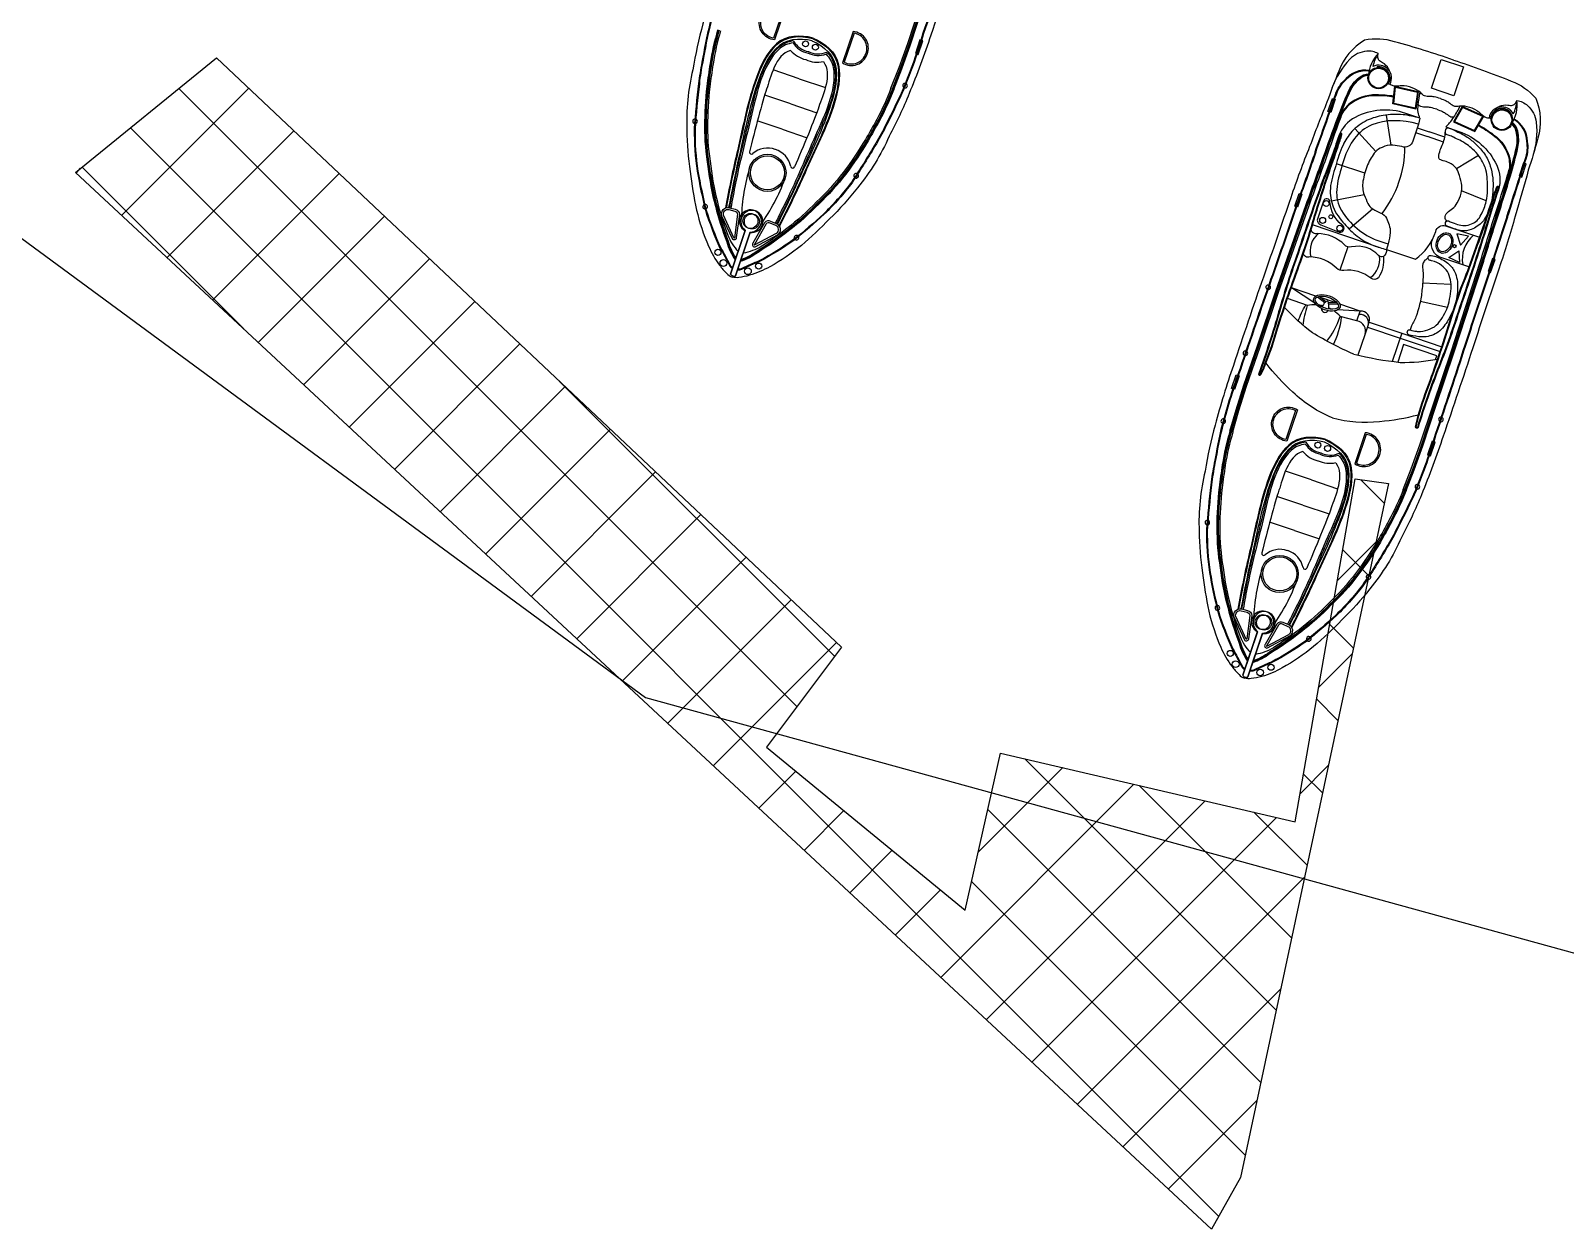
# Model space of a CAD drawing. Header units: metres. Extents: x 332752 to 333610, y 1790393 to 1791858.
# Drawn here: x 332955.7 to 333112.6, y 1791632.1 to 1791754.6 of the extents above; entities that cross this region are included whole.
import ezdxf

# ---------------------------------------------------------------- set-up
doc = ezdxf.new("R2010")
doc.units = ezdxf.units.M
doc.layers.add('PORT', color=5, linetype='Continuous')
doc.layers.add('village', color=3, linetype='Continuous')

msp = doc.modelspace()

# ---------------------------------------------------------------- linework, layer by layer
at = {"color": 32, "true_color": 0xcd6928}
for p, q in [((333093.37, 1791750.88), (333093.36, 1791750.95)), ((333034.29, 1791749.74), (333031.62, 1791750.64)), ((333034.29, 1791749.74), (333036.97, 1791748.84)), ((333033.42, 1791747.16), (333030.76, 1791748.06)), ((333033.42, 1791747.16), (333036.08, 1791746.26)), ((333094.79, 1791742.96), (333094.33, 1791746.03)), ((333106.89, 1791746.31), (333106.94, 1791746.37)), ((333032.55, 1791744.57), (333030, 1791745.44)), ((333032.55, 1791744.57), (333035.1, 1791743.71)), ((333093.23, 1791742.3), (333091.1, 1791744.64)), ((333097.46, 1791744.72), (333098.68, 1791744.31)), ((333097.3, 1791744.23), (333098.52, 1791743.82)), ((333100.15, 1791743.27), (333098.52, 1791743.82)), ((333100.28, 1791743.77), (333098.68, 1791744.31)), ((333103.74, 1791741.88), (333101.49, 1791740.52)), ((333092.11, 1791740.09), (333089.2, 1791741.05)), ((333104.53, 1791737.26), (333102, 1791738.28)), ((333092.03, 1791737.88), (333088.7, 1791737.21)), ((333092.92, 1791736.44), (333090.52, 1791734.36)), ((333093.56, 1791732.5), (333086.77, 1791734.8)), ((333090.36, 1791732.55), (333089.56, 1791730.16)), ((333100.93, 1791728.71), (333098.02, 1791728.84)), ((333087.11, 1791727.53), (333084.6, 1791728.38)), ((333087.01, 1791726.79), (333084.6, 1791728.38)), ((333088.03, 1791726.82), (333087.27, 1791727.42)), ((333088.13, 1791726.94), (333087.45, 1791727.48)), ((333089.08, 1791726.86), (333087.59, 1791727.37)), ((333088.4, 1791726.85), (333089.23, 1791726.87)), ((333088.4, 1791726.7), (333089.34, 1791726.72)), ((333091.65, 1791725.99), (333089.32, 1791726.1)), ((333091.65, 1791725.99), (333089.56, 1791726.7)), ((333091.31, 1791724.98), (333091.65, 1791725.99)), ((333100.55, 1791726.34), (333097.78, 1791726.97)), ((333095.72, 1791723.23), (333099.8, 1791721.85)), ((333095.89, 1791723.72), (333099.97, 1791722.34)), ((333086.66, 1791708.74), (333083.99, 1791709.64)), ((333086.66, 1791708.74), (333089.33, 1791707.83)), ((333085.79, 1791706.15), (333083.13, 1791707.05)), ((333085.79, 1791706.15), (333088.45, 1791705.25)), ((333084.92, 1791703.57), (333082.37, 1791704.43)), ((333084.92, 1791703.57), (333087.47, 1791702.71))]:
    msp.add_line(p, q, dxfattribs=at)
for points in [[(333048.79, 1791792.66, 0.01736), (333042.79, 1791794.53, 0.12634), (333039.71, 1791794.67, 0.172899), (333037.08, 1791791.53, 0.013884), (333035.87, 1791788.34, 0.008973), (333034.1, 1791783.81, 0.01509), (333032.17, 1791778.58, -0.002245), (333029.37, 1791770.47, 0.003342), (333026.3, 1791761.45, 0.016984), (333024.44, 1791755.34, 0.024546), (333023.41, 1791750.64, 0.067942), (333022.8, 1791744.49, 0.033948), (333023.14, 1791740.24, 0.022001), (333023.79, 1791736.32, 0.042872), (333025.02, 1791732.63, 0.059514), (333026.15, 1791730.68, 0.046364), (333026.88, 1791729.84, 0.104882), (333027.44, 1791729.46, 0.104882)], [(333048.79, 1791792.66, -0.01736), (333054.7, 1791790.5, -0.12634), (333057.23, 1791788.75, -0.172899), (333057.42, 1791784.66, -0.013884), (333056.45, 1791781.39, -0.008973), (333055.11, 1791776.71, -0.01509), (333053.47, 1791771.39, 0.002245), (333050.78, 1791763.24, -0.003342), (333047.75, 1791754.2, -0.016984), (333045.53, 1791748.22, -0.024546), (333043.49, 1791743.86, -0.067942), (333040.25, 1791738.6, -0.033948), (333037.4, 1791735.42, -0.022001), (333034.51, 1791732.7, -0.042872), (333031.29, 1791730.52, -0.059514), (333029.21, 1791729.65, -0.046364), (333028.12, 1791729.42, -0.104882), (333027.44, 1791729.46, -0.104882)], [(333043.81, 1791748.71), (333044.64, 1791750.82), (333045.53, 1791753.28), (333046.87, 1791757.33), (333048.74, 1791762.89), (333051.65, 1791771.84, -0.002601), (333053.18, 1791776.71, 0.00441), (333054.48, 1791780.85, 0.012997), (333055.24, 1791783.74, 0.113276), (333055.22, 1791785.36, 0.142458), (333054.76, 1791786.15, 0.142458)], [(333043.88, 1791748.68), (333044.71, 1791750.79), (333045.6, 1791753.26), (333046.94, 1791757.31), (333048.82, 1791762.87), (333051.72, 1791771.81, -0.002601), (333053.25, 1791776.69, 0.004411), (333054.56, 1791780.83, 0.013003), (333055.32, 1791783.72, 0.113337), (333055.29, 1791785.38, 0.144821), (333054.8, 1791786.22, 0.138987)], [(333043.95, 1791748.65), (333044.78, 1791750.76), (333045.67, 1791753.23), (333047.01, 1791757.29), (333048.89, 1791762.84), (333051.8, 1791771.79, -0.002601), (333053.33, 1791776.67, 0.004411), (333054.63, 1791780.81, 0.013009), (333055.39, 1791783.7, 0.113396), (333055.37, 1791785.4, 0.146005), (333054.84, 1791786.28, 1.595219)], [(333034.65, 1791783.26, -0.006425), (333032.91, 1791778.31, -0.002217), (333030.11, 1791770.21, 0.003368), (333026.98, 1791761.13, 0.024633), (333025.15, 1791755.37, 0.015037), (333024.35, 1791751.44, 0.025439), (333024, 1791749.24, 0.013843), (333023.56, 1791744.62, 0.040266), (333023.86, 1791740.28, 0.016729), (333024.7, 1791736.3, 0.029739), (333026.19, 1791732.43, -0.01525), (333027.12, 1791730.71, 0.132389), (333027.35, 1791730.44, 0.028442), (333027.46, 1791730.35, 0.028442)], [(333034.73, 1791783.23, -0.006424), (333032.98, 1791778.28, -0.002217), (333030.18, 1791770.18, 0.003368), (333027.06, 1791761.1, 0.024633), (333025.22, 1791755.35, 0.015038), (333024.42, 1791751.43, 0.025461), (333024.08, 1791749.23, 0.013839), (333023.64, 1791744.61, 0.040238), (333023.93, 1791740.29, 0.016715), (333024.77, 1791736.32, 0.029693), (333026.26, 1791732.46, -0.015234), (333027.19, 1791730.75, 0.134036), (333027.39, 1791730.5, 0.024879), (333027.49, 1791730.43, 0.024879)], [(333043.67, 1791748.76), (333044.49, 1791750.87), (333045.38, 1791753.33), (333046.72, 1791757.38), (333048.6, 1791762.94), (333051.51, 1791771.88, -0.002601), (333053.03, 1791776.76, 0.00441), (333054.34, 1791780.9, 0.002867), (333054.52, 1791781.53, 0.002867)], [(333054.34, 1791776.61, 0.006425), (333052.72, 1791771.61, 0.002217), (333050.03, 1791763.48, -0.003368), (333047.01, 1791754.36, -0.024633), (333044.98, 1791748.67, -0.015037), (333043.24, 1791745.06, -0.025439), (333042.18, 1791743.1, -0.013843), (333039.72, 1791739.16, -0.040266), (333036.85, 1791735.89, -0.016729), (333033.77, 1791733.23, -0.029739), (333030.24, 1791731.06, 0.01525), (333028.46, 1791730.26, -0.132389), (333028.11, 1791730.18, -0.028442), (333027.97, 1791730.18, -0.028442)], [(333054.26, 1791776.63, 0.006424), (333052.65, 1791771.64, 0.002217), (333049.96, 1791763.5, -0.003368), (333046.94, 1791754.39, -0.024633), (333044.91, 1791748.7, -0.015038), (333043.17, 1791745.1, -0.025461), (333042.11, 1791743.14, -0.013839), (333039.66, 1791739.2, -0.040238), (333036.8, 1791735.94, -0.016715), (333033.72, 1791733.29, -0.029693), (333030.21, 1791731.13, 0.015234), (333028.42, 1791730.33, -0.134036), (333028.11, 1791730.26, -0.024879), (333028, 1791730.26, -0.024879)], [(333032.85, 1791756.91), (333031.77, 1791753.71, -0.483063), (333030.29, 1791755.95, -0.50024), (333032.85, 1791756.91, -0.418424)], [(333025.95, 1791754.73, 0.031596), (333025.17, 1791751.29, 0.004928), (333024.84, 1791748.96, 0.02844), (333024.61, 1791744.86, 0.042875), (333024.95, 1791740.75, 0.035347), (333025.72, 1791736.71, 0.024093), (333026.88, 1791733.07, 0.079837), (333027.75, 1791731.22)], [(333026.03, 1791754.71, 0.031592), (333025.25, 1791751.27, 0.004926), (333024.92, 1791748.95, 0.028436), (333024.68, 1791744.86, 0.042895), (333025.02, 1791740.77, 0.035363), (333025.79, 1791736.73, 0.024111), (333026.96, 1791733.09, 0.077658), (333027.78, 1791731.31, 0.077658)], [(333026.1, 1791754.69, 0.031588), (333025.32, 1791751.26, 0.004924), (333025, 1791748.94, 0.028433), (333024.76, 1791744.86, 0.042917), (333025.1, 1791740.78, 0.035379), (333025.87, 1791736.75, 0.02413), (333027.03, 1791733.12, 0.075408), (333027.81, 1791731.4, 0.075408)], [(333026.25, 1791754.65, 0.031581), (333025.48, 1791751.24, 0.00492), (333025.15, 1791748.92, 0.028426), (333024.92, 1791744.86, 0.042959), (333025.25, 1791740.8, 0.035411), (333026.02, 1791736.79, 0.028829), (333026.99, 1791733.74, 0.092336), (333028.05, 1791732.08, 0.080328)], [(333039.79, 1791754.56), (333038.71, 1791751.36, 0.483063), (333041.25, 1791752.25, 0.50024), (333039.79, 1791754.56, 0.418424)], [(333101.16, 1791751.65, 0.01736), (333095.16, 1791753.52, 0.12634), (333092.08, 1791753.67, 0.172899), (333089.45, 1791750.52, 0.013884), (333088.24, 1791747.34, 0.008973), (333086.47, 1791742.8, 0.01509), (333084.54, 1791737.58, -0.002245), (333081.74, 1791729.46, 0.003342), (333078.67, 1791720.44, 0.016984), (333076.81, 1791714.34, 0.024546), (333075.78, 1791709.63, 0.067942), (333075.17, 1791703.49, 0.033948), (333075.51, 1791699.23, 0.022001), (333076.16, 1791695.32, 0.042872), (333077.39, 1791691.63, 0.059514), (333078.52, 1791689.68, 0.046364), (333079.25, 1791688.84, 0.104882), (333079.81, 1791688.46, 0.104882)], [(333093.49, 1791752.3, 0.164393), (333092.31, 1791752.54, 0.188684), (333090.58, 1791751.74, 0.10758), (333088.75, 1791748.76)], [(333101.16, 1791751.65, -0.01736), (333107.07, 1791749.5, -0.12634), (333109.6, 1791747.75, -0.172899), (333109.79, 1791743.65, -0.013884), (333108.82, 1791740.38, -0.008973), (333107.48, 1791735.7, -0.01509), (333105.84, 1791730.38, 0.002245), (333103.15, 1791722.23, -0.003342), (333100.12, 1791713.2, -0.016984), (333097.9, 1791707.22, -0.024546), (333095.86, 1791702.85, -0.067942), (333092.62, 1791697.59, -0.033948), (333089.77, 1791694.42, -0.022001), (333086.88, 1791691.7, -0.042872), (333083.66, 1791689.51, -0.059514), (333081.58, 1791688.64, -0.046364), (333080.49, 1791688.42, -0.104882), (333079.81, 1791688.46, -0.104882)], [(333078.32, 1791713.73), (333078.95, 1791715.91), (333079.74, 1791718.41), (333081.13, 1791722.45), (333083.01, 1791728.01), (333086.12, 1791736.88, 0.002601), (333087.86, 1791741.69, -0.004411), (333089.34, 1791745.77, -0.013009), (333090.48, 1791748.54, -0.113396), (333091.53, 1791749.87, -0.146005), (333092.49, 1791750.25, -1.595219)], [(333078.4, 1791713.71), (333079.02, 1791715.89), (333079.81, 1791718.39), (333081.2, 1791722.42), (333083.08, 1791727.98), (333086.19, 1791736.86, 0.002601), (333087.93, 1791741.66, -0.004411), (333089.41, 1791745.75, -0.013003), (333090.55, 1791748.5, -0.113337), (333091.58, 1791749.81, -0.144821), (333092.48, 1791750.17, -0.138987)], [(333078.47, 1791713.69), (333079.09, 1791715.86), (333079.88, 1791718.36), (333081.27, 1791722.4), (333083.15, 1791727.96), (333086.26, 1791736.83, 0.002601), (333088, 1791741.64, -0.00441), (333089.48, 1791745.72, -0.012997), (333090.62, 1791748.47, -0.113276), (333091.63, 1791749.75, -0.142458), (333092.47, 1791750.1, -0.142458)], [(333087.02, 1791742.25, 0.002942), (333088.3, 1791745.85, -0.002013), (333089.12, 1791748.14, -0.130442), (333090.09, 1791749.64, -0.261246), (333092.56, 1791750.63, -0.209197)], [(333087.09, 1791742.23, 0.002941), (333088.37, 1791745.83, -0.002014), (333089.2, 1791748.11, -0.130992), (333090.14, 1791749.59, -0.261832), (333092.55, 1791750.55, -0.261832)], [(333043.95, 1791748.65, -0.031596), (333042.49, 1791745.44, -0.004928), (333041.33, 1791743.39, -0.02844), (333039.04, 1791739.99, -0.042875), (333036.28, 1791736.93, -0.035347), (333033.21, 1791734.18, -0.024093), (333030.08, 1791731.99, -0.079837), (333028.26, 1791731.04)], [(333043.88, 1791748.68, -0.031592), (333042.42, 1791745.47, -0.004926), (333041.27, 1791743.42, -0.028436), (333038.98, 1791740.04, -0.042895), (333036.22, 1791736.98, -0.035363), (333033.16, 1791734.24, -0.024111), (333030.03, 1791732.05, -0.077658), (333028.29, 1791731.13, -0.077658)], [(333043.81, 1791748.71, -0.031588), (333042.35, 1791745.51, -0.004924), (333041.2, 1791743.46, -0.028433), (333038.92, 1791740.08, -0.042917), (333036.17, 1791737.04, -0.035379), (333033.12, 1791734.3, -0.02413), (333029.99, 1791732.12, -0.075408), (333028.32, 1791731.23, -0.075408)], [(333043.67, 1791748.76, -0.031581), (333042.22, 1791745.58, -0.00492), (333041.07, 1791743.54, -0.028426), (333038.79, 1791740.17, -0.042959), (333036.06, 1791737.15, -0.035411), (333033.02, 1791734.42, -0.028829), (333030.4, 1791732.59, -0.092336), (333028.55, 1791731.91, -0.080328)], [(333095.07, 1791747.87, 0.043334), (333093.26, 1791748, 0.18333), (333090.5, 1791747.06, 0.123985), (333089.38, 1791745.23, -0.015377), (333088.79, 1791743.83)], [(333095.08, 1791747.94, 0.043195), (333093.27, 1791748.08, 0.183415), (333090.45, 1791747.12, 0.094511), (333089.49, 1791745.74)], [(333078.62, 1791713.64), (333079.24, 1791715.82), (333080.03, 1791718.31), (333081.42, 1791722.35), (333083.3, 1791727.91), (333086.41, 1791736.78, 0.002601), (333088.15, 1791741.58, -0.00441), (333089.62, 1791745.66, -0.002867), (333089.86, 1791746.27, -0.002867)], [(333097.74, 1791745.71), (333096.29, 1791746.2, 0.202722), (333091.12, 1791745.79, 0.178768), (333089.45, 1791743.9, -0.010028), (333087.83, 1791739.41, 0.005356), (333085.25, 1791731.96, 0.016605), (333083.3, 1791725.9, -0.018921), (333081.26, 1791719.61, 0.925873), (333081.49, 1791719.49, 0.041202), (333081.97, 1791720.57, 0.024461), (333083.19, 1791724.16, -0.012888), (333085.57, 1791731.06, 0.019359), (333086.86, 1791735.14, -0.002375), (333088.35, 1791739.85, 0.006386), (333089.38, 1791742.82, 0.013656), (333089.77, 1791744.02, 0.862706), (333089.55, 1791744.13, -0.648089)], [(333107.66, 1791747.51, -0.164393), (333108.74, 1791746.99, -0.188684), (333109.63, 1791745.3, -0.10758), (333109.27, 1791741.82)], [(333097.74, 1791745.71), (333097.59, 1791745.11), (333097.01, 1791743.36, -0.448043), (333095.9, 1791742.8, 0.025561), (333094.96, 1791742.95, 0.15676), (333093.89, 1791742.72, 0.144288), (333093.2, 1791742.27, 0.079427), (333092.4, 1791740.94, 0.054179), (333091.92, 1791739.26, 0.127294), (333092.04, 1791737.86, -0.025195), (333092.41, 1791736.97, 0.112656), (333092.92, 1791736.43, 0.061652), (333093.75, 1791736, -0.222278), (333094.32, 1791735.49, -0.049109), (333094.59, 1791734.8, -0.09997), (333094.71, 1791734.02, -0.045992), (333094.49, 1791732.87), (333094.33, 1791732.28)], [(333096.18, 1791707.7), (333097.01, 1791709.81), (333097.89, 1791712.28), (333099.24, 1791716.33), (333101.11, 1791721.89), (333104.02, 1791730.83, -0.002601), (333105.55, 1791735.71, 0.00441), (333106.85, 1791739.85, 0.012997), (333107.61, 1791742.73, 0.113276), (333107.59, 1791744.35, 0.142458), (333107.13, 1791745.14, 0.142458)], [(333096.25, 1791707.68), (333097.08, 1791709.79), (333097.97, 1791712.25), (333099.31, 1791716.31), (333101.19, 1791721.86), (333104.09, 1791730.81, -0.002601), (333105.62, 1791735.69, 0.004411), (333106.93, 1791739.83, 0.013003), (333107.69, 1791742.71, 0.113337), (333107.66, 1791744.37, 0.144821), (333107.17, 1791745.21, 0.138987)], [(333096.32, 1791707.65), (333097.15, 1791709.76), (333098.04, 1791712.23), (333099.38, 1791716.28), (333101.26, 1791721.84), (333104.17, 1791730.79, -0.002601), (333105.7, 1791735.66, 0.004411), (333107, 1791739.81, 0.013009), (333107.76, 1791742.7, 0.113396), (333107.74, 1791744.39, 0.146005), (333107.21, 1791745.28, 1.595219)], [(333100.4, 1791744.81), (333101.72, 1791744.36, -0.202722), (333105.6, 1791740.9, -0.178768), (333105.77, 1791738.39, 0.010028), (333104.34, 1791733.83, -0.005356), (333101.88, 1791726.35, -0.016605), (333099.74, 1791720.34, 0.018921), (333097.55, 1791714.1, -0.925873), (333097.3, 1791714.15, -0.041202), (333097.57, 1791715.3, -0.024461), (333098.78, 1791718.89, 0.012888), (333101.07, 1791725.82, -0.019359), (333102.52, 1791729.85, 0.002375), (333104.19, 1791734.5, -0.006386), (333105.18, 1791737.49, -0.013656), (333105.6, 1791738.68, -0.862706), (333105.83, 1791738.63, 0.648089)], [(333103.71, 1791744.95, -0.043334), (333105.23, 1791743.96, -0.18333), (333106.85, 1791741.54, -0.123985), (333106.64, 1791739.4, 0.015377), (333106.26, 1791737.93)], [(333103.75, 1791745.01, -0.043195), (333105.27, 1791744.02, -0.183415), (333106.93, 1791741.55, -0.094511), (333106.86, 1791739.88)], [(333106.63, 1791735.63, -0.002941), (333107.8, 1791739.26, 0.002014), (333108.53, 1791741.58, 0.130992), (333108.67, 1791743.33, 0.261832), (333107.35, 1791745.56, 0.261832)], [(333106.71, 1791735.6, -0.002942), (333107.88, 1791739.24, 0.002013), (333108.6, 1791741.56, 0.130442), (333108.75, 1791743.33, 0.261246), (333107.38, 1791745.62, 0.209197)], [(333089.62, 1791744.09, 0.016488), (333089.53, 1791743.87, -0.010023), (333087.9, 1791739.38, 0.005356), (333085.32, 1791731.94, 0.016607), (333083.38, 1791725.88, -0.018921), (333081.33, 1791719.58, -0.01143), (333081.33, 1791719.58, 0.913283), (333081.43, 1791719.53, 0.041174), (333081.9, 1791720.59, 0.024478), (333083.12, 1791724.18, -0.012889), (333085.5, 1791731.09, 0.019362), (333086.79, 1791735.16, -0.002377), (333088.28, 1791739.88, 0.006391), (333089.31, 1791742.85, 0.013664), (333089.7, 1791744.05, -0.000701), (333089.7, 1791744.05, 0.819976), (333089.62, 1791744.09, 0.819976)], [(333087.02, 1791742.25, -0.006425), (333085.28, 1791737.3, -0.002217), (333082.48, 1791729.2, 0.003368), (333079.35, 1791720.12, 0.024633), (333077.52, 1791714.36, 0.015037), (333076.72, 1791710.44, 0.025439), (333076.37, 1791708.24, 0.013843), (333075.93, 1791703.61, 0.040266), (333076.23, 1791699.27, 0.016729), (333077.07, 1791695.29, 0.029739), (333078.56, 1791691.42, -0.01525), (333079.49, 1791689.71, 0.132389), (333079.72, 1791689.43, 0.028442), (333079.83, 1791689.35, 0.028442)], [(333087.1, 1791742.23, -0.006424), (333085.35, 1791737.28, -0.002217), (333082.55, 1791729.18, 0.003368), (333079.43, 1791720.1, 0.024633), (333077.59, 1791714.34, 0.015038), (333076.79, 1791710.43, 0.025461), (333076.45, 1791708.23, 0.013839), (333076.01, 1791703.61, 0.040238), (333076.3, 1791699.28, 0.016715), (333077.14, 1791695.31, 0.029693), (333078.63, 1791691.46, -0.015234), (333079.56, 1791689.74, 0.134036), (333079.76, 1791689.49, 0.024879), (333079.86, 1791689.42, 0.024879)], [(333096.04, 1791707.76), (333096.86, 1791709.87), (333097.75, 1791712.33), (333099.09, 1791716.38), (333100.97, 1791721.94), (333103.87, 1791730.88, -0.002601), (333105.4, 1791735.76, 0.00441), (333106.71, 1791739.89, 0.002867), (333106.89, 1791740.52, 0.002867)], [(333105.75, 1791738.64, -0.016488), (333105.7, 1791738.41, 0.010023), (333104.26, 1791733.85, -0.005356), (333101.8, 1791726.37, -0.016607), (333099.67, 1791720.37, 0.018921), (333097.48, 1791714.13, 0.01143), (333097.48, 1791714.12, -0.913283), (333097.37, 1791714.14, -0.041174), (333097.64, 1791715.28, -0.024478), (333098.85, 1791718.87, 0.012889), (333101.14, 1791725.8, -0.019362), (333102.59, 1791729.82, 0.002377), (333104.27, 1791734.47, -0.006391), (333105.25, 1791737.46, -0.013664), (333105.67, 1791738.65, 0.000701), (333105.67, 1791738.65, -0.819976), (333105.75, 1791738.64, -0.819976)], [(333027.15, 1791736.55), (333027.75, 1791736.39, -0.382221), (333028.18, 1791735.87), (333027.86, 1791733.5, -0.786544), (333027.46, 1791733.36), (333026.39, 1791735.7, -0.616464), (333027.15, 1791736.55, -3.844907)], [(333031.97, 1791734.92), (333031.4, 1791735.16, 0.382221), (333030.75, 1791735), (333029.56, 1791732.93, 0.786544), (333029.79, 1791732.57), (333032.07, 1791733.78, 0.616464), (333031.97, 1791734.92, 3.844907)], [(333106.71, 1791735.6, 0.006425), (333105.09, 1791730.61, 0.002217), (333102.4, 1791722.47, -0.003368), (333099.38, 1791713.36, -0.024633), (333097.35, 1791707.66, -0.015037), (333095.61, 1791704.06, -0.025439), (333094.55, 1791702.1, -0.013843), (333092.09, 1791698.15, -0.040266), (333089.22, 1791694.88, -0.016729), (333086.14, 1791692.23, -0.029739), (333082.61, 1791690.06, 0.01525), (333080.83, 1791689.26, -0.132389), (333080.48, 1791689.17, -0.028442), (333080.34, 1791689.18, -0.028442)], [(333106.63, 1791735.63, 0.006424), (333105.02, 1791730.63, 0.002217), (333102.33, 1791722.5, -0.003368), (333099.31, 1791713.38, -0.024633), (333097.28, 1791707.69, -0.015038), (333095.54, 1791704.09, -0.025461), (333094.48, 1791702.13, -0.013839), (333092.02, 1791698.2, -0.040238), (333089.17, 1791694.94, -0.016715), (333086.09, 1791692.29, -0.029693), (333082.57, 1791690.12, 0.015234), (333080.79, 1791689.32, -0.134036), (333080.48, 1791689.25, -0.024879), (333080.37, 1791689.25, -0.024879)], [(333094.33, 1791732.28, -0.291269), (333094.01, 1791731.57, -0.299867), (333093.52, 1791731.66, 0.273478), (333090.76, 1791732.54, -0.28657), (333090.03, 1791732.76, 0.198759), (333087.27, 1791733.91, -0.45148), (333086.62, 1791734.28, -1.463971)], [(333094.33, 1791732.28), (333097.28, 1791731.28, 0.158322), (333099.36, 1791734.13, -0.417676), (333100.37, 1791734.7), (333103.85, 1791733.53)], [(333102.76, 1791730.5), (333099.66, 1791731.55, -0.406088), (333099.09, 1791733.46)], [(333094.02, 1791731.57, -0.164009), (333093.51, 1791729.4, -0.407559), (333092.73, 1791729.35, 0.20466), (333089.95, 1791730.15, -0.28657), (333089.22, 1791730.37, 0.198759), (333086.46, 1791731.52, -0.45148), (333085.81, 1791731.89, -1.463971)], [(333091, 1791721.58, -0.033687), (333086.75, 1791723.78, -0.051879), (333083.91, 1791726.36, -1.92312)], [(333092.14, 1791723.6), (333092.45, 1791724.51, 0.545737), (333091.54, 1791725.65, 0.282905)], [(333092.45, 1791724.51), (333092.56, 1791724.84, 0.516839), (333091.65, 1791725.99, 0.282905)], [(333091.43, 1791721.5), (333092.14, 1791723.6, 0.462925), (333091.31, 1791724.98), (333089.58, 1791725.45)], [(333091, 1791721.58, 0.033687), (333095.72, 1791720.75, 0.051879), (333099.54, 1791721.08, 1.92312)], [(333088.81, 1791715.08, -0.096403), (333084.76, 1791717.7, -0.040538), (333082.01, 1791720.66, -1.92312)], [(333085.22, 1791715.9), (333084.14, 1791712.7, -0.483063), (333082.66, 1791714.95, -0.50024), (333085.22, 1791715.9, -0.418424)], [(333088.81, 1791715.08, 0.096403), (333093.61, 1791714.71, 0.040538), (333097.59, 1791715.39, 1.92312)], [(333078.32, 1791713.73, 0.031596), (333077.54, 1791710.28, 0.004928), (333077.21, 1791707.95, 0.02844), (333076.98, 1791703.86, 0.042875), (333077.32, 1791699.75, 0.035347), (333078.09, 1791695.71, 0.024093), (333079.25, 1791692.06, 0.079837), (333080.12, 1791690.21)], [(333078.4, 1791713.71, 0.031592), (333077.62, 1791710.27, 0.004926), (333077.29, 1791707.94, 0.028436), (333077.05, 1791703.86, 0.042895), (333077.39, 1791699.76, 0.035363), (333078.16, 1791695.73, 0.024111), (333079.33, 1791692.09, 0.077658), (333080.15, 1791690.3, 0.077658)], [(333078.47, 1791713.68, 0.031588), (333077.69, 1791710.26, 0.004924), (333077.37, 1791707.93, 0.028433), (333077.13, 1791703.86, 0.042917), (333077.47, 1791699.77, 0.035379), (333078.24, 1791695.75, 0.02413), (333079.4, 1791692.11, 0.075408), (333080.18, 1791690.39, 0.075408)], [(333078.62, 1791713.64, 0.031581), (333077.84, 1791710.23, 0.00492), (333077.52, 1791707.91, 0.028426), (333077.28, 1791703.86, 0.042959), (333077.62, 1791699.79, 0.035411), (333078.39, 1791695.79, 0.028829), (333079.36, 1791692.73, 0.092336), (333080.41, 1791691.08, 0.080328)], [(333092.16, 1791713.56), (333091.08, 1791710.36, 0.483063), (333093.62, 1791711.24, 0.50024), (333092.16, 1791713.56, 0.418424)], [(333096.32, 1791707.65, -0.031596), (333094.85, 1791704.43, -0.004928), (333093.7, 1791702.38, -0.02844), (333091.41, 1791698.98, -0.042875), (333088.65, 1791695.92, -0.035347), (333085.58, 1791693.18, -0.024093), (333082.45, 1791690.99, -0.079837), (333080.63, 1791690.04)], [(333096.25, 1791707.67, -0.031592), (333094.79, 1791704.47, -0.004926), (333093.64, 1791702.42, -0.028436), (333091.35, 1791699.03, -0.042895), (333088.59, 1791695.98, -0.035363), (333085.53, 1791693.24, -0.024111), (333082.4, 1791691.05, -0.077658), (333080.66, 1791690.13, -0.077658)], [(333096.18, 1791707.7, -0.031588), (333094.72, 1791704.51, -0.004924), (333093.57, 1791702.46, -0.028433), (333091.29, 1791699.08, -0.042917), (333088.54, 1791696.03, -0.035379), (333085.49, 1791693.3, -0.02413), (333082.36, 1791691.11, -0.075408), (333080.69, 1791690.22, -0.075408)], [(333096.04, 1791707.76, -0.031581), (333094.58, 1791704.58, -0.00492), (333093.44, 1791702.54, -0.028426), (333091.16, 1791699.17, -0.042959), (333088.43, 1791696.14, -0.035411), (333085.39, 1791693.42, -0.028829), (333082.77, 1791691.58, -0.092336), (333080.92, 1791690.9, -0.080328)], [(333079.52, 1791695.54), (333080.12, 1791695.39, -0.382221), (333080.55, 1791694.86), (333080.23, 1791692.5, -0.786544), (333079.83, 1791692.35), (333078.76, 1791694.7, -0.616464), (333079.52, 1791695.54, -3.844907)], [(333084.34, 1791693.91), (333083.77, 1791694.15, 0.382221), (333083.12, 1791694), (333081.93, 1791691.92, 0.786544), (333082.16, 1791691.56), (333084.44, 1791692.78, 0.616464), (333084.34, 1791693.91, 3.844907)]]:
    msp.add_lwpolyline(points, format="xyb", dxfattribs=at)
for points in [[(333032.67, 1791756.84), (333031.66, 1791753.88, -0.460147), (333030.43, 1791755.91, -0.47706)], [(333039.89, 1791754.4), (333038.89, 1791751.43, 0.460147), (333041.11, 1791752.3, 0.47706)], [(333089.5, 1791734.05, 0.917705), (333089.75, 1791734.81, -0.209704), (333088.55, 1791737.12, 0.850912), (333087.88, 1791737.24), (333087.29, 1791735.5, 0.435659), (333087.6, 1791734.82)], [(333027.1, 1791736.36), (333027.71, 1791736.2, -0.383069), (333027.98, 1791735.88), (333027.67, 1791733.49, -0.853636), (333027.62, 1791733.46), (333026.56, 1791735.78, -0.613527)], [(333031.9, 1791734.74), (333031.32, 1791734.98, 0.383069), (333030.91, 1791734.9), (333029.71, 1791732.8, 0.853636), (333029.72, 1791732.75), (333031.97, 1791733.95, 0.613527)], [(333085.04, 1791715.83), (333084.03, 1791712.87, -0.460147), (333082.8, 1791714.9, -0.47706)], [(333092.26, 1791713.39), (333091.26, 1791710.43, 0.460147), (333093.47, 1791711.3, 0.47706)], [(333079.47, 1791695.36), (333080.08, 1791695.2, -0.383069), (333080.35, 1791694.88), (333080.04, 1791692.49, -0.853636), (333079.99, 1791692.45), (333078.93, 1791694.77, -0.613527)], [(333084.27, 1791693.73), (333083.69, 1791693.98, 0.383069), (333083.28, 1791693.89), (333082.08, 1791691.8, 0.853636), (333082.09, 1791691.74), (333084.34, 1791692.94, 0.613527)]]:
    msp.add_lwpolyline(points, format="xyb", close=True, dxfattribs=at)
for points in [[(333046.72, 1791753.67), (333046.63, 1791753.7), (333046.16, 1791752.32), (333046.26, 1791752.28)], [(333046.34, 1791752.26), (333046.46, 1791752.22), (333046.93, 1791753.6), (333046.79, 1791753.65)], [(333088.47, 1791746.35), (333088.34, 1791746.39), (333088.8, 1791747.73), (333088.95, 1791747.68)], [(333089.03, 1791747.65), (333089.08, 1791747.64), (333088.62, 1791746.3), (333088.55, 1791746.32)], [(333108.39, 1791741.11), (333108.34, 1791741.13), (333107.88, 1791739.79), (333107.96, 1791739.76)], [(333108.03, 1791739.74), (333108.16, 1791739.69), (333108.62, 1791741.03), (333108.46, 1791741.09)], [(333085.06, 1791736.66), (333084.96, 1791736.7), (333085.41, 1791738.02), (333085.52, 1791737.98)], [(333085.6, 1791737.96), (333085.67, 1791737.93), (333085.22, 1791736.61), (333085.13, 1791736.64)], [(333027.26, 1791729.76), (333028.78, 1791734.24)], [(333028.76, 1791734.21), (333027.26, 1791729.76)], [(333027.77, 1791729.59), (333029.28, 1791734.07)], [(333029.27, 1791734.04), (333027.77, 1791729.59)], [(333105.23, 1791731.32), (333105.16, 1791731.35), (333104.71, 1791730.02), (333104.81, 1791729.99)], [(333104.88, 1791729.97), (333104.97, 1791729.94), (333105.42, 1791731.26), (333105.31, 1791731.3)], [(333086.24, 1791726.56), (333084.22, 1791727.27)], [(333092.4, 1791724.35), (333095.72, 1791723.23)], [(333092.56, 1791724.84), (333095.89, 1791723.72), (333094.92, 1791720.85)], [(333099.35, 1791721.04), (333099.47, 1791721.42), (333096.08, 1791722.57), (333095.47, 1791720.78)], [(333078.62, 1791718.04), (333078.49, 1791718.08), (333078.96, 1791719.47), (333079.1, 1791719.42)], [(333079.17, 1791719.4), (333079.26, 1791719.37), (333078.8, 1791717.98), (333078.69, 1791718.02)], [(333099.09, 1791712.67), (333098.99, 1791712.7), (333098.53, 1791711.31), (333098.63, 1791711.28)], [(333098.71, 1791711.25), (333098.83, 1791711.21), (333099.3, 1791712.6), (333099.16, 1791712.64)], [(333079.63, 1791688.76), (333081.14, 1791693.24)], [(333081.13, 1791693.2), (333079.63, 1791688.76)], [(333080.14, 1791688.59), (333081.65, 1791693.07)], [(333081.64, 1791693.03), (333080.14, 1791688.59)]]:
    msp.add_lwpolyline(points, dxfattribs=at)
for points in [[(333102.2, 1791750.94), (333101.2, 1791748), (333098.91, 1791748.77), (333099.91, 1791751.71)], [(333097.57, 1791748.43), (333097.32, 1791746.64), (333094.99, 1791747.16), (333095.19, 1791748.98)], [(333097.49, 1791748.37), (333097.26, 1791746.74), (333095.08, 1791747.22), (333095.26, 1791748.88)], [(333102.06, 1791746.91), (333101.18, 1791745.34), (333103.35, 1791744.34), (333104.29, 1791745.9)], [(333102.09, 1791746.81), (333101.29, 1791745.38), (333103.32, 1791744.44), (333104.18, 1791745.87)], [(333101.9, 1791732.73), (333102.71, 1791733.64), (333101.51, 1791733.88)], [(333101.71, 1791732.16), (333101.8, 1791730.95), (333100.7, 1791731.48)]]:
    msp.add_lwpolyline(points, close=True, dxfattribs=at)
for centre, radius in [((333034.94, 1791753.3), 0.305), ((333035.94, 1791752.96), 0.305), ((333093.52, 1791749.8), 1.09), ((333093.52, 1791749.8), 1.01), ((333106.12, 1791745.54), 1.09), ((333106.12, 1791745.54), 1.01), ((333031.04, 1791740.12), 1.9), ((333031.04, 1791740.12), 1.9), ((333031.04, 1791740.12), 1.74), ((333031.04, 1791740.12), 1.74), ((333088.16, 1791736.98), 0.304), ((333029.3, 1791735.2), 0.771), ((333029.45, 1791735.15), 0.771), ((333087.8, 1791735.26), 0.304), ((333088.64, 1791735.63), 0.197), ((333089.55, 1791734.45), 0.304), ((333025.98, 1791732), 0.313), ((333101.28, 1791732.62), 0.163), ((333026.54, 1791730.9), 0.349), ((333029.04, 1791730.06), 0.349), ((333030.15, 1791730.59), 0.313), ((333087.31, 1791712.29), 0.305), ((333088.31, 1791711.95), 0.305), ((333083.41, 1791699.12), 1.9), ((333083.41, 1791699.12), 1.9), ((333083.41, 1791699.12), 1.74), ((333083.41, 1791699.12), 1.74), ((333081.67, 1791694.2), 0.771), ((333081.82, 1791694.15), 0.771), ((333078.35, 1791691), 0.313), ((333078.9, 1791689.9), 0.349), ((333082.52, 1791689.59), 0.313), ((333081.41, 1791689.05), 0.349)]:
    msp.add_circle(centre, radius, dxfattribs=at)
for centre, radius, start, end in [((333035.6, 1791754.51), 2.89, 220.458, 257.0603), ((333035.6, 1791754.63), 2.3, 212.2956, 260.0454), ((333035.6, 1791754.63), 2.15, 208.8382, 260.0454), ((333036.22, 1791754.42), 2.3, 242.6223, 290.372), ((333036.22, 1791754.42), 2.15, 242.6223, 293.8294), ((333095.98, 1791749.81), 3.52, 135.0025, 175.3382), ((333096.4, 1791750.33), 3.52, 145.9759, 169.2084), ((333036.15, 1791754.32), 2.89, 245.6073, 282.2097), ((333093.52, 1791749.8), 1.32, 330.6596, 115.5612), ((333093.52, 1791749.8), 1.17, 330.6596, 97.6095), ((333045.11, 1791749.03), 0.237, 81.7189, 233.9945), ((333045.11, 1791749.03), 0.237, 252.6534, 63.06), ((333106.12, 1791745.54), 1.32, 27.1064, 172.008), ((333106.12, 1791745.54), 1.17, 45.0581, 172.008), ((333104.17, 1791747.04), 3.52, 327.3295, 7.6651), ((333104.14, 1791747.71), 3.52, 333.4592, 356.6917), ((333023.64, 1791745.39), 0.237, 91.6223, 259.718), ((333023.64, 1791745.39), 0.237, 278.353, 72.9872), ((333029.41, 1791742.23), 0.202, 165.6715, 312.1392), ((333031.05, 1791740.37), 2.28, 69.5935, 131.3946), ((333031.19, 1791740.32), 2.28, 11.273, 73.0742), ((333085.04, 1791742.8), 11.17, 322.2333, 359.7059), ((333048.5, 1791734.82), 20.14, 162.9356, 178.0064), ((333033.62, 1791740.81), 0.202, 190.5284, 336.9962), ((333040.12, 1791739.82), 0.237, 69.6804, 224.3146), ((333040.12, 1791739.82), 0.237, 242.9497, 51.0453), ((333013.94, 1791746.49), 20.14, 324.6612, 339.732), ((333024.67, 1791736.65), 0.237, 115.9613, 271.1034), ((333024.67, 1791736.65), 0.237, 289.7412, 97.3236), ((333029.3, 1791735.2), 1.13, 269.0003, 241.4498), ((333029.45, 1791735.15), 1.13, 261.2178, 233.6673), ((333034.01, 1791733.49), 0.237, 45.3441, 212.9265), ((333034.01, 1791733.49), 0.237, 231.5642, 26.7063), ((333088.75, 1791732.14), 2.24, 127.9583, 196.1058), ((333105.19, 1791731.3), 3.12, 128.8024, 190.6899), ((333091.4, 1791731.25), 2.24, 304.5338, 8.738), ((333027.64, 1791730.03), 0.456, 215.2412, 287.4265), ((333027.64, 1791730.03), 0.456, 215.2412, 287.4265), ((333082.23, 1791728.42), 0.237, 77.4292, 243.9316), ((333082.23, 1791728.42), 0.237, 262.5558, 58.805), ((333086.94, 1791723.08), 3.55, 86.768, 101.5238), ((333086.94, 1791723.08), 3.55, 76.2363, 82.5756), ((333088.87, 1791725.93), 1.24, 164.9491, 165.2184), ((333088.03, 1791726.2), 0.347, 172.1361, 330.4817), ((333088.87, 1791725.93), 1.24, 129.7384, 157.3785), ((333088.24, 1791726.83), 0.166, 341.3338, 161.3338), ((333087.19, 1791726.5), 1.24, 337.4493, 337.7186), ((333087.19, 1791726.5), 1.24, 346.9363, 12.9292), ((333086.94, 1791723.08), 3.55, 61.2829, 65.5228), ((333086.94, 1791723.08), 3.55, 41.9588, 55.3098), ((333079.9, 1791721.67), 0.237, 76.2046, 246.3037), ((333079.9, 1791721.67), 0.237, 264.9639, 57.5444), ((333077.64, 1791714.73), 0.237, 79.6077, 250.0143), ((333077.64, 1791714.73), 0.237, 268.6731, 60.9488), ((333099.89, 1791714.92), 0.237, 85.1232, 237.7037), ((333099.89, 1791714.92), 0.237, 256.3639, 66.463), ((333087.97, 1791713.5), 2.89, 220.458, 257.0603), ((333087.97, 1791713.63), 2.3, 212.2956, 260.0454), ((333087.97, 1791713.63), 2.15, 208.8382, 260.0454), ((333088.59, 1791713.42), 2.15, 242.6223, 293.8294), ((333088.52, 1791713.32), 2.89, 245.6073, 282.2097), ((333088.59, 1791713.42), 2.3, 242.6223, 290.372), ((333097.48, 1791708.03), 0.237, 81.7189, 233.9945), ((333097.48, 1791708.03), 0.237, 252.6534, 63.06), ((333076.01, 1791704.38), 0.237, 91.6223, 259.718), ((333076.01, 1791704.38), 0.237, 278.353, 72.9872), ((333081.78, 1791701.22), 0.202, 165.6715, 312.1392), ((333083.42, 1791699.36), 2.28, 69.5935, 131.3946), ((333083.56, 1791699.32), 2.28, 11.273, 73.0742), ((333100.87, 1791693.81), 20.14, 162.9356, 178.0064), ((333085.99, 1791699.8), 0.202, 190.5284, 336.9962), ((333092.49, 1791698.81), 0.237, 69.6804, 224.3146), ((333092.49, 1791698.81), 0.237, 242.9497, 51.0453), ((333066.31, 1791705.49), 20.14, 324.6612, 339.732), ((333077.04, 1791695.65), 0.237, 115.9613, 271.1034), ((333077.04, 1791695.65), 0.237, 289.7412, 97.3236), ((333081.67, 1791694.2), 1.13, 269.0003, 241.4498), ((333081.82, 1791694.15), 1.13, 261.2178, 233.6673), ((333086.38, 1791692.49), 0.237, 45.3441, 212.9265), ((333086.38, 1791692.49), 0.237, 231.5642, 26.7063), ((333080, 1791689.02), 0.456, 215.2412, 287.4265), ((333080, 1791689.02), 0.456, 215.2412, 287.4265)]:
    msp.add_arc(centre, radius, start, end, dxfattribs=at)
for centre, major_axis, ratio in [((333100.26, 1791732.94), (-0.39, -1.01), 0.758117), ((333088.24, 1791726.83), (-1.34, 0.45), 0.533092)]:
    msp.add_ellipse(centre, major_axis=major_axis, ratio=ratio, dxfattribs=at)
for start_param, end_param in [(4.712389, 5.232342), (0.830012, 1.576846)]:
    msp.add_ellipse((333087.9, 1791725.99), major_axis=(-1.33, -3.93), ratio=0.425319, start_param=start_param, end_param=end_param, dxfattribs=at)
for points, knots in [([(333035.7, 1791753.9), (333034.42, 1791754.22), (333032.96, 1791754.21), (333030.96, 1791752.39), (333030.37, 1791751.13), (333029, 1791747.43), (333028.58, 1791744.92), (333027.51, 1791740.46), (333027.13, 1791738.53), (333026.75, 1791736.53)], [0, 0, 0, 0, 0.0462196, 0.0462196, 0.0924392, 0.0924392, 0.1947325, 0.1947325, 0.2709084, 0.2709084, 0.2709084, 0.2709084]), ([(333035.68, 1791753.83), (333034.37, 1791754.15), (333032.89, 1791754.1), (333030.91, 1791752.17), (333030.34, 1791750.86), (333029.01, 1791747.13), (333028.58, 1791744.61), (333027.55, 1791740.26), (333027.19, 1791738.45), (333026.84, 1791736.55)], [0, 0, 0, 0, 0.0480884, 0.0480884, 0.0961768, 0.0961768, 0.1985377, 0.1985377, 0.2704106, 0.2704106, 0.2704106, 0.2704106]), ([(333035.63, 1791753.6), (333034.28, 1791753.93), (333032.85, 1791753.82), (333030.94, 1791751.8), (333030.41, 1791750.44), (333029.13, 1791746.63), (333028.66, 1791744.05), (333027.69, 1791739.82), (333027.38, 1791738.19), (333027.07, 1791736.56)], [0, 0, 0, 0, 0.0508337, 0.0508337, 0.1016674, 0.1016674, 0.2060328, 0.2060328, 0.2709084, 0.2709084, 0.2709084, 0.2709084]), ([(333035.67, 1791753.83), (333036.91, 1791753.29), (333038.05, 1791752.35), (333038.46, 1791749.62), (333038.12, 1791748.23), (333036.91, 1791744.47), (333035.73, 1791742.2), (333033.91, 1791738.11), (333033.09, 1791736.45), (333032.23, 1791734.73)], [0, 0, 0, 0, 0.0480884, 0.0480884, 0.0961768, 0.0961768, 0.1985377, 0.1985377, 0.2704106, 0.2704106, 0.2704106, 0.2704106]), ([(333035.7, 1791753.9), (333036.91, 1791753.38), (333038.06, 1791752.49), (333038.55, 1791749.83), (333038.26, 1791748.46), (333037.1, 1791744.69), (333035.91, 1791742.44), (333034.06, 1791738.24), (333033.2, 1791736.48), (333032.28, 1791734.66)], [0, 0, 0, 0, 0.0462196, 0.0462196, 0.0924392, 0.0924392, 0.1947325, 0.1947325, 0.2709084, 0.2709084, 0.2709084, 0.2709084]), ([(333033.72, 1791753.6), (333033.43, 1791753.56), (333032.22, 1791753.28), (333030.29, 1791750.6), (333029.35, 1791746.14), (333028.03, 1791741.25), (333027.4, 1791737.91), (333027.15, 1791736.55)], [0.0234044, 0.0234044, 0.0234044, 0.0234044, 0.0350942, 0.0739111, 0.138251, 0.2165713, 0.2709084, 0.2709084, 0.2709084, 0.2709084]), ([(333033.66, 1791753.4), (333033.13, 1791753.32), (333032.64, 1791753.13), (333031.37, 1791751.99), (333030.78, 1791750.75), (333029.98, 1791748.47), (333029.74, 1791747.31), (333028.89, 1791743.79), (333028.26, 1791741.43), (333027.61, 1791738.21), (333027.45, 1791737.36), (333027.3, 1791736.52)], [0.0248254, 0.0248254, 0.0248254, 0.0248254, 0.0474598, 0.0474598, 0.0949196, 0.0949196, 0.1423794, 0.1423794, 0.237299, 0.237299, 0.2709084, 0.2709084, 0.2709084, 0.2709084]), ([(333033.4, 1791752.63), (333031.85, 1791752.23), (333031.35, 1791749.8), (333030.54, 1791747.47), (333029.72, 1791744.35), (333029.21, 1791742.27)], [0.0313661, 0.0313661, 0.0313661, 0.0313661, 0.1084744, 0.1084744, 0.1920729, 0.1920729, 0.1920729, 0.1920729]), ([(333037.02, 1791752.27), (333037.39, 1791751.88), (333037.67, 1791751.44), (333037.98, 1791749.76), (333037.7, 1791748.41), (333036.96, 1791746.12), (333036.44, 1791745.04), (333034.98, 1791741.73), (333034.05, 1791739.47), (333032.61, 1791736.52), (333032.23, 1791735.75), (333031.84, 1791734.98)], [0.0248254, 0.0248254, 0.0248254, 0.0248254, 0.0474598, 0.0474598, 0.0949196, 0.0949196, 0.1423794, 0.1423794, 0.237299, 0.237299, 0.2709084, 0.2709084, 0.2709084, 0.2709084]), ([(333037.09, 1791752.46), (333037.3, 1791752.26), (333038.08, 1791751.3), (333038, 1791748), (333036.04, 1791743.88), (333034.13, 1791739.18), (333032.6, 1791736.16), (333031.98, 1791734.91)], [0.0234044, 0.0234044, 0.0234044, 0.0234044, 0.0350942, 0.0739111, 0.138251, 0.2165713, 0.2709084, 0.2709084, 0.2709084, 0.2709084]), ([(333035.58, 1791753.62), (333036.85, 1791753.07), (333037.91, 1791752.11), (333038.21, 1791749.34), (333037.8, 1791747.94), (333036.51, 1791744.13), (333035.32, 1791741.8), (333033.53, 1791737.85), (333032.79, 1791736.36), (333032.05, 1791734.88)], [0, 0, 0, 0, 0.0508337, 0.0508337, 0.1016674, 0.1016674, 0.2060328, 0.2060328, 0.2709084, 0.2709084, 0.2709084, 0.2709084]), ([(333036.76, 1791751.49), (333037.74, 1791750.23), (333036.67, 1791748), (333035.9, 1791745.66), (333034.66, 1791742.68), (333033.8, 1791740.72)], [0.0313661, 0.0313661, 0.0313661, 0.0313661, 0.1084744, 0.1084744, 0.1920729, 0.1920729, 0.1920729, 0.1920729]), ([(333099.46, 1791746.62), (333099.25, 1791746.68), (333098.91, 1791746.79), (333098.37, 1791746.86), (333097.89, 1791746.8), (333097.66, 1791747.01), (333097.58, 1791747.09)], [0, 0, 0, 0, 0.00840925, 0.01405459, 0.02148076, 0.02583256, 0.02583256, 0.02583256, 0.02583256]), ([(333099.46, 1791746.62), (333099.66, 1791746.54), (333100.01, 1791746.42), (333100.47, 1791746.15), (333100.83, 1791745.81), (333101.13, 1791745.84), (333101.24, 1791745.85)], [0, 0, 0, 0, 0.00840925, 0.01405459, 0.02148076, 0.02583256, 0.02583256, 0.02583256, 0.02583256]), ([(333097.59, 1791745.11), (333095.89, 1791745.54), (333094.25, 1791745.61), (333091.38, 1791744.42), (333090.48, 1791743.08), (333089.45, 1791739.82), (333088.89, 1791738.12), (333090.08, 1791735.4), (333091.42, 1791734.11), (333093.37, 1791733.19), (333093.91, 1791733.04), (333094.49, 1791732.87)], [0, 0, 0, 0, 0.0684102, 0.0684102, 0.1368204, 0.1368204, 0.2052306, 0.2052306, 0.2736407, 0.2736407, 0.2974604, 0.2974604, 0.2974604, 0.2974604]), ([(333099.92, 1791732.07), (333100.26, 1791731.94), (333100.8, 1791732.32), (333101.07, 1791733.4), (333100.77, 1791733.87), (333099.99, 1791733.81), (333099.53, 1791733.23), (333099.56, 1791732.39), (333099.72, 1791732.15), (333099.92, 1791732.07)], [0, 0, 0, 0, 1.743273, 1.743273, 3.486547, 3.486547, 5.22982, 5.22982, 6.283185, 6.283185, 6.283185, 6.283185]), ([(333087.05, 1791727.23), (333087, 1791727.08), (333087.11, 1791726.81), (333088.05, 1791726.12), (333089.21, 1791726.09), (333089.58, 1791726.63), (333088.95, 1791727.31), (333087.56, 1791727.59), (333087.11, 1791727.42), (333087.05, 1791727.23)], [0, 0, 0, 0, 1.031451, 1.031451, 2.992455, 2.992455, 4.95346, 4.95346, 6.283185, 6.283185, 6.283185, 6.283185]), ([(333088.07, 1791712.89), (333086.79, 1791713.21), (333085.33, 1791713.21), (333083.33, 1791711.39), (333082.74, 1791710.12), (333081.37, 1791706.43), (333080.95, 1791703.91), (333079.88, 1791699.45), (333079.5, 1791697.53), (333079.12, 1791695.52)], [0, 0, 0, 0, 0.0462196, 0.0462196, 0.0924392, 0.0924392, 0.1947325, 0.1947325, 0.2709084, 0.2709084, 0.2709084, 0.2709084]), ([(333088.05, 1791712.82), (333086.73, 1791713.15), (333085.26, 1791713.09), (333083.28, 1791711.17), (333082.71, 1791709.86), (333081.38, 1791706.13), (333080.95, 1791703.61), (333079.92, 1791699.26), (333079.56, 1791697.44), (333079.21, 1791695.55)], [0, 0, 0, 0, 0.0480884, 0.0480884, 0.0961768, 0.0961768, 0.1985377, 0.1985377, 0.2704106, 0.2704106, 0.2704106, 0.2704106]), ([(333088, 1791712.6), (333086.65, 1791712.93), (333085.22, 1791712.82), (333083.31, 1791710.79), (333082.78, 1791709.43), (333081.5, 1791705.62), (333081.03, 1791703.04), (333080.06, 1791698.82), (333079.75, 1791697.18), (333079.44, 1791695.56)], [0, 0, 0, 0, 0.0508337, 0.0508337, 0.1016674, 0.1016674, 0.2060328, 0.2060328, 0.2709084, 0.2709084, 0.2709084, 0.2709084]), ([(333086.09, 1791712.59), (333085.8, 1791712.56), (333084.59, 1791712.27), (333082.66, 1791709.59), (333081.72, 1791705.14), (333080.4, 1791700.24), (333079.77, 1791696.91), (333079.51, 1791695.54)], [0.0234044, 0.0234044, 0.0234044, 0.0234044, 0.0350942, 0.0739111, 0.138251, 0.2165713, 0.2709084, 0.2709084, 0.2709084, 0.2709084]), ([(333086.03, 1791712.4), (333085.5, 1791712.32), (333085.01, 1791712.13), (333083.74, 1791710.98), (333083.15, 1791709.74), (333082.35, 1791707.47), (333082.11, 1791706.3), (333081.26, 1791702.78), (333080.63, 1791700.42), (333079.98, 1791697.2), (333079.82, 1791696.36), (333079.67, 1791695.51)], [0.0248254, 0.0248254, 0.0248254, 0.0248254, 0.0474598, 0.0474598, 0.0949196, 0.0949196, 0.1423794, 0.1423794, 0.237299, 0.237299, 0.2709084, 0.2709084, 0.2709084, 0.2709084]), ([(333085.77, 1791711.62), (333084.22, 1791711.22), (333083.72, 1791708.79), (333082.91, 1791706.47), (333082.09, 1791703.34), (333081.58, 1791701.27)], [0.0313661, 0.0313661, 0.0313661, 0.0313661, 0.1084744, 0.1084744, 0.1920729, 0.1920729, 0.1920729, 0.1920729]), ([(333089.46, 1791711.46), (333089.67, 1791711.25), (333090.45, 1791710.29), (333090.37, 1791706.99), (333088.41, 1791702.87), (333086.5, 1791698.18), (333084.97, 1791695.15), (333084.35, 1791693.91)], [0.0234044, 0.0234044, 0.0234044, 0.0234044, 0.0350942, 0.0739111, 0.138251, 0.2165713, 0.2709084, 0.2709084, 0.2709084, 0.2709084]), ([(333087.95, 1791712.61), (333089.22, 1791712.06), (333090.28, 1791711.11), (333090.58, 1791708.34), (333090.17, 1791706.93), (333088.88, 1791703.13), (333087.69, 1791700.79), (333085.9, 1791696.85), (333085.16, 1791695.36), (333084.42, 1791693.87)], [0, 0, 0, 0, 0.0508337, 0.0508337, 0.1016674, 0.1016674, 0.2060328, 0.2060328, 0.2709084, 0.2709084, 0.2709084, 0.2709084]), ([(333088.04, 1791712.82), (333089.28, 1791712.28), (333090.42, 1791711.35), (333090.83, 1791708.62), (333090.49, 1791707.23), (333089.28, 1791703.46), (333088.1, 1791701.19), (333086.28, 1791697.11), (333085.46, 1791695.45), (333084.6, 1791693.73)], [0, 0, 0, 0, 0.0480884, 0.0480884, 0.0961768, 0.0961768, 0.1985377, 0.1985377, 0.2704106, 0.2704106, 0.2704106, 0.2704106]), ([(333088.07, 1791712.89), (333089.28, 1791712.37), (333090.43, 1791711.48), (333090.92, 1791708.83), (333090.63, 1791707.46), (333089.47, 1791703.69), (333088.28, 1791701.44), (333086.43, 1791697.24), (333085.57, 1791695.48), (333084.65, 1791693.66)], [0, 0, 0, 0, 0.0462196, 0.0462196, 0.0924392, 0.0924392, 0.1947325, 0.1947325, 0.2709084, 0.2709084, 0.2709084, 0.2709084]), ([(333089.39, 1791711.26), (333089.76, 1791710.87), (333090.04, 1791710.43), (333090.35, 1791708.75), (333090.07, 1791707.41), (333089.33, 1791705.11), (333088.81, 1791704.04), (333087.35, 1791700.72), (333086.42, 1791698.46), (333084.98, 1791695.51), (333084.6, 1791694.75), (333084.21, 1791693.98)], [0.0248254, 0.0248254, 0.0248254, 0.0248254, 0.0474598, 0.0474598, 0.0949196, 0.0949196, 0.1423794, 0.1423794, 0.237299, 0.237299, 0.2709084, 0.2709084, 0.2709084, 0.2709084]), ([(333089.13, 1791710.49), (333090.11, 1791709.23), (333089.04, 1791706.99), (333088.27, 1791704.66), (333087.03, 1791701.67), (333086.17, 1791699.72)], [0.0313661, 0.0313661, 0.0313661, 0.0313661, 0.1084744, 0.1084744, 0.1920729, 0.1920729, 0.1920729, 0.1920729])]:
    msp.add_open_spline(points, degree=3, knots=knots, dxfattribs=at)
for points in [[(333094.73, 1791750.31), (333094.53, 1791750.76), (333093.93, 1791751.37), (333093.54, 1791751.64), (333093.44, 1791752), (333093.49, 1791752.3)], [(333099.83, 1791747.71), (333099.21, 1791747.88), (333098.78, 1791747.93), (333098.21, 1791747.98), (333097.83, 1791748.29), (333096.94, 1791748.82), (333095.87, 1791749.01), (333095.28, 1791748.97), (333094.93, 1791749.03), (333094.47, 1791749.26)], [(333097.74, 1791745.71), (333097.56, 1791746.31), (333097.57, 1791747.04), (333097.76, 1791748.36)], [(333099.83, 1791747.71), (333100.43, 1791747.47), (333100.8, 1791747.24), (333101.28, 1791746.94), (333101.78, 1791746.96), (333102.8, 1791746.84), (333103.77, 1791746.34), (333104.21, 1791745.95), (333104.53, 1791745.79), (333105.04, 1791745.7)], [(333097.74, 1791745.71), (333096.02, 1791746.06), (333093.98, 1791745.98), (333092.36, 1791745.49), (333090.79, 1791744.33), (333089.88, 1791742.95), (333089.13, 1791740.83), (333088.59, 1791738.52), (333088.87, 1791736.64), (333090.03, 1791734.89), (333091.33, 1791733.65), (333092.99, 1791732.7), (333094.33, 1791732.28)], [(333100.4, 1791744.81), (333100.78, 1791745.22), (333101.22, 1791745.81), (333101.87, 1791746.97)], [(333105.46, 1791746.69), (333105.89, 1791746.93), (333106.74, 1791747.04), (333107.22, 1791747.02), (333107.52, 1791747.25), (333107.66, 1791747.51)], [(333100.48, 1791735.19), (333100.31, 1791735.54), (333100.53, 1791736.03), (333101.08, 1791736.46), (333101.55, 1791737.04), (333101.95, 1791738.04), (333102.02, 1791738.82), (333101.78, 1791739.83), (333101.47, 1791740.55), (333100.72, 1791741.14), (333100.12, 1791741.36), (333099.72, 1791741.56), (333099.68, 1791741.91), (333099.89, 1791742.62), (333100.31, 1791743.98), (333100.49, 1791744.67), (333101.25, 1791744.47), (333102.58, 1791743.78), (333103.47, 1791743.04), (333104.34, 1791742.05), (333104.93, 1791740.81), (333105.18, 1791739.61), (333105.21, 1791738.46), (333105.08, 1791737.32), (333104.72, 1791736.18), (333104.13, 1791735.11), (333103.61, 1791734.66), (333102.99, 1791734.33), (333101.99, 1791734.19), (333101.41, 1791734.35), (333100.7, 1791734.59), (333100.35, 1791734.84), (333100.48, 1791735.19), (333100.84, 1791735.12), (333101.6, 1791734.84), (333102.29, 1791734.73), (333103.02, 1791734.89), (333103.58, 1791735.24), (333104.01, 1791735.87), (333104.52, 1791737.19), (333104.66, 1791738.37), (333104.63, 1791739.48), (333104.48, 1791740.42), (333104.24, 1791741.05), (333103.81, 1791741.79), (333103.13, 1791742.54), (333102.55, 1791743.01), (333101.82, 1791743.45), (333101.18, 1791743.75), (333100.72, 1791743.94), (333100.38, 1791744.11), (333100.35, 1791744.34)], [(333097.21, 1791723.95), (333096.93, 1791724.02), (333096.55, 1791724.06), (333096.46, 1791723.72), (333097.01, 1791723.46), (333098.22, 1791723.35), (333099.61, 1791723.85), (333100.63, 1791725.08), (333101.26, 1791726.42), (333101.59, 1791728.15), (333101.37, 1791729.84), (333100.74, 1791730.76), (333099.51, 1791731.5), (333098.9, 1791731.66), (333098.61, 1791731.59), (333098.64, 1791731.26), (333098.94, 1791731.13), (333099.96, 1791730.64), (333100.55, 1791730.02), (333100.87, 1791729.17), (333100.94, 1791728.29), (333100.78, 1791727.2), (333100.5, 1791726.2), (333100.04, 1791725.34), (333099.42, 1791724.54), (333098.55, 1791724.08), (333097.55, 1791723.9), (333097.21, 1791723.95)], [(333098.58, 1791731.4), (333098.26, 1791731.18), (333098.04, 1791730.82), (333098.05, 1791730.06), (333098.06, 1791729.45), (333097.99, 1791728.49), (333097.8, 1791727.05), (333097.62, 1791726.31), (333097.39, 1791725.55), (333097.15, 1791724.98), (333096.88, 1791724.49), (333096.74, 1791724.08)]]:
    msp.add_spline(points, degree=3, dxfattribs=at)
for points in [[(333085.31, 1791724.95), (333085.49, 1791725.51), (333085.75, 1791726.08), (333086.09, 1791726.63)], [(333088.9, 1791722.58), (333089.3, 1791723.37), (333089.63, 1791724.33), (333089.73, 1791725.4)]]:
    msp.add_open_spline(points, degree=3, dxfattribs=at)
at = {"layer": 'PORT'}
for p, q in [((332960.31, 1791740.15), (332974.72, 1791751.88)), ((332974.72, 1791751.88), (333038.6, 1791691.65)), ((333076.43, 1791632.14), (332960.31, 1791740.15)), ((333094.53, 1791708.35), (333079.4, 1791637.42)), ((333085, 1791673.79), (333091.14, 1791708.83)), ((333038.6, 1791691.65), (333030.96, 1791681.42)), ((333030.96, 1791681.42), (333051.25, 1791664.75)), ((333051.25, 1791664.75), (333054.87, 1791680.81)), ((333054.87, 1791680.81), (333085, 1791673.79)), ((333079.4, 1791637.42), (333076.43, 1791632.14))]:
    msp.add_line(p, q, dxfattribs=at)
at = {"layer": 'PORT', "linetype": 'Continuous'}
for p, q in [((332965.01, 1791735.77), (332978.01, 1791748.77)), ((333034.05, 1791685.56), (332970.87, 1791748.75)), ((333077.18, 1791633.46), (332965.92, 1791744.72)), ((332969.66, 1791731.45), (332982.63, 1791744.42)), ((332960.36, 1791740.1), (332960.83, 1791740.58)), ((332977.5, 1791724.16), (332960.97, 1791740.69)), ((332974.32, 1791727.12), (332987.25, 1791740.06)), ((332978.97, 1791722.79), (332991.88, 1791735.7)), ((332983.62, 1791718.46), (332996.5, 1791731.34)), ((332988.27, 1791714.14), (333001.12, 1791726.98)), ((332992.93, 1791709.81), (333005.74, 1791722.63)), ((332997.58, 1791705.48), (333010.37, 1791718.27)), ((333037.89, 1791690.71), (333009.75, 1791718.84)), ((333002.23, 1791701.15), (333014.99, 1791713.91)), ((333006.88, 1791696.83), (333019.61, 1791709.55)), ((333011.54, 1791692.5), (333024.23, 1791705.19)), ((333016.19, 1791688.17), (333028.85, 1791700.84)), ((333020.84, 1791683.84), (333033.48, 1791696.48)), ((333025.49, 1791679.52), (333038.1, 1791692.12)), ((333089.36, 1791684.14), (333087.19, 1791686.31)), ((333083.05, 1791654.53), (333057.34, 1791680.23)), ((333030.15, 1791675.19), (333033.93, 1791678.97)), ((333052.59, 1791670.69), (333061.23, 1791679.33)), ((333085.5, 1791676.66), (333088.38, 1791679.54)), ((333087.78, 1791676.74), (333085.85, 1791678.67)), ((333048.76, 1791657.88), (333068.51, 1791677.63)), ((333084.62, 1791661.93), (333069.05, 1791677.5)), ((333053.41, 1791653.55), (333075.79, 1791675.93)), ((333034.8, 1791670.86), (333038.86, 1791674.93)), ((333081.47, 1791647.13), (333053.57, 1791675.03)), ((333058.06, 1791649.22), (333083.08, 1791674.23)), ((333086.2, 1791669.34), (333080.77, 1791674.77)), ((333039.45, 1791666.53), (333043.8, 1791670.88)), ((333079.89, 1791639.73), (333051.91, 1791667.7)), ((333062.72, 1791644.89), (333085.95, 1791668.12)), ((333044.1, 1791662.21), (333048.73, 1791666.83)), ((333067.37, 1791640.57), (333083.51, 1791656.71)), ((333072.02, 1791636.24), (333081.08, 1791645.29))]:
    msp.add_line(p, q, dxfattribs=at)
at = {"layer": 'PORT', "color": 5}
msp.add_line((333091.14, 1791708.83), (333094.53, 1791708.35), dxfattribs=at)
at = {"layer": 'PORT', "color": 5, "linetype": 'Continuous'}
for p, q in [((333094.1, 1791706.34), (333091.69, 1791708.75)), ((333089.32, 1791698.44), (333093.25, 1791702.37)), ((333092.52, 1791698.94), (333089.87, 1791701.59)), ((333090.94, 1791691.54), (333088.53, 1791693.95)), ((333087.41, 1791687.55), (333090.82, 1791690.96))]:
    msp.add_line(p, q, dxfattribs=at)
at = {"layer": 'village', "color": 3}
for p, q in [((332919.99, 1791759), (333018.57, 1791686.49)), ((333018.57, 1791686.49), (333149.68, 1791650.4))]:
    msp.add_line(p, q, dxfattribs=at)

doc.saveas('drawing.dxf')
